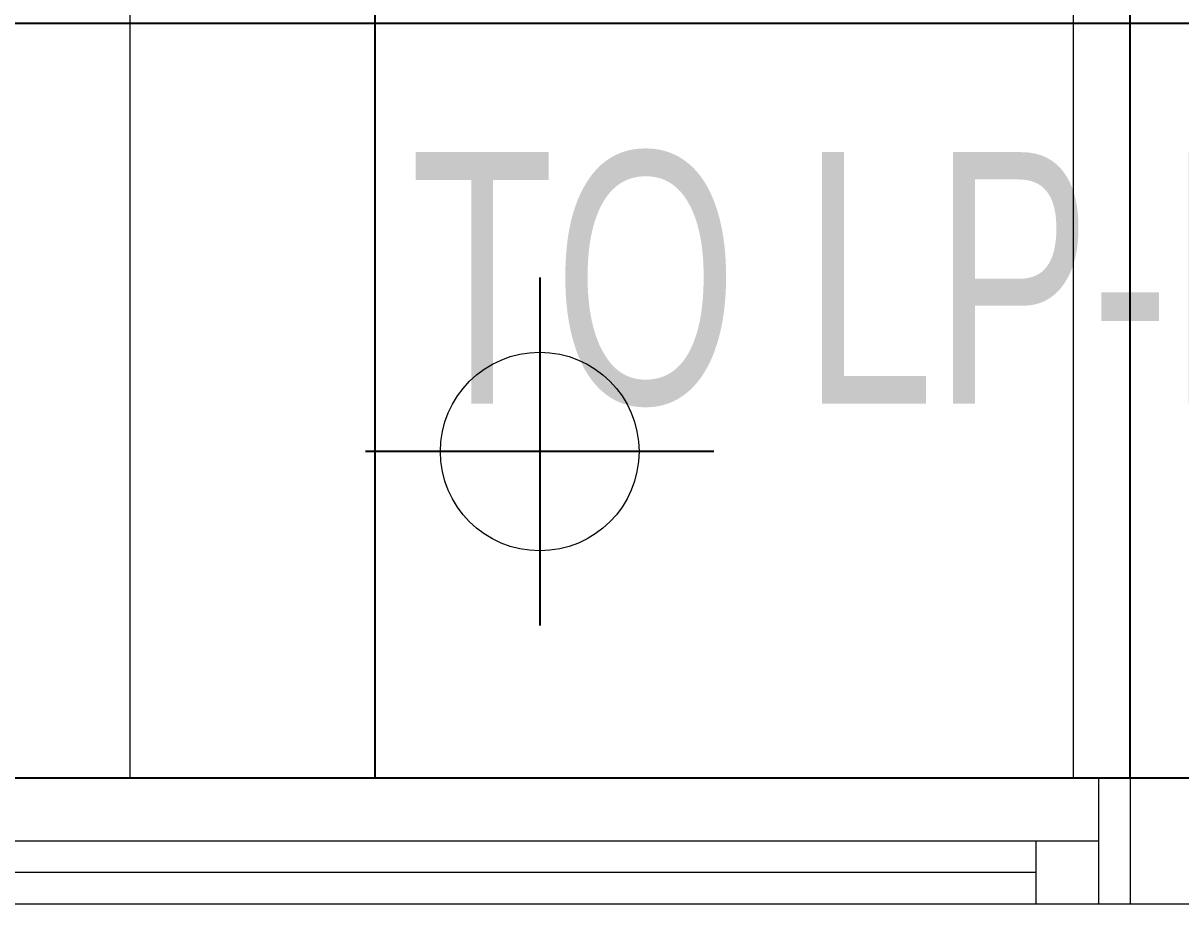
# Model space of a CAD drawing. Extents: x -12260 to 184725, y -29287 to 19916.
# Drawn here: x 40396 to 41316, y -910 to -210 of the extents above; entities that cross this region are included whole.
import ezdxf
from ezdxf import colors
from ezdxf.entities.mleader import LeaderData, LeaderLine
from ezdxf.math import Vec2, Vec3

# ---------------------------------------------------------------- set-up
doc = ezdxf.new("R2010")
doc.units = 0
doc.header["$LTSCALE"] = 0.25
doc.linetypes.add('DASHDOT', pattern=[25.4, 12.7, -6.35, 0, -6.35])
for name, color, linetype, lineweight in [('01-First Floor-FUR$0$Aluminum', 251, 'Continuous', 5), ('01-First Floor-FUR$0$LOADING', 253, 'Continuous', 5), ('01-First Floor-FUR$0$NEW Wall', 166, 'Continuous', 5), ('01-First Floor-FUR$0$Walls', 251, 'Continuous', 5), ('E-LITE-CLNG-CNDT', 6, 'DASHDOT', 35), ('E-LITE-TEXT', 6, 'Continuous', 25)]:
    doc.layers.add(name, color=color, linetype=linetype, lineweight=lineweight)
doc.layers.add('01-First Floor-FUR$0$FALSE CEILING', color=251, linetype='Continuous')
doc.styles.add('DC_Elc_Romans', font='elc_romans.shx', dxfattribs={"width": 0.7})

# ---------------------------------------------------------------- blocks, each defined once
blk = doc.blocks.new('DC_Arrow-ArrowEllipse')
at = {"color": 0}
blk.add_ellipse((0, 0), major_axis=(0.4, 0), ratio=0.4, dxfattribs=at)
at = {"color": 0, "ltscale": 0.5}
blk.add_solid([(-1.4, 0.1667), (-0.4, 0), (-1.4, -0.1667)], dxfattribs=at)
blk = doc.blocks.new('01-First Floor-FUR$0$GF21046B-P')
at = {"color": 0}
blk.add_lwpolyline([(0, 0), (1, 0), (1, 0.6), (0, 0.6)], close=True, dxfattribs=at)
blk = doc.blocks.new('*X337')
at = {"color": 0}
for p, q in [((13, 1), (13, 1)), ((13, 1), (13, 1)), ((13, 1), (13, 1)), ((13, 1), (13, 1)), ((13, 1), (13, 1)), ((13, 1), (13, 1)), ((13, 1), (13, 1)), ((13, 1), (13, 1)), ((13, 1), (13, 1)), ((13, 1), (13, 1)), ((13, 1), (13, 1)), ((13, 1), (13, 1)), ((13, 1), (13, 1)), ((13, 1), (13, 1)), ((13, 1), (13, 1)), ((13, 1), (14, 1)), ((13, 1), (14, 1)), ((13, 1), (14, 1)), ((13, 1), (13, 1)), ((13, 1), (13, 1)), ((13, 1), (13, 1)), ((13, 1), (13, 1)), ((13, 1), (13, 1)), ((13, 1), (13, 1)), ((13, 1), (13, 1)), ((13, 1), (13, 1)), ((13, 1), (13, 1)), ((13, 1), (13, 1)), ((13, 1), (13, 1)), ((13, 1), (13, 1)), ((13, 1), (13, 1)), ((13, 1), (13, 1)), ((13, 1), (13, 1)), ((13, 1), (13, 1)), ((13, 1), (13, 1)), ((13, 1), (13, 1)), ((13, 1), (13, 1)), ((13, 1), (13, 1)), ((13, 1), (13, 1)), ((13, 1), (13, 1)), ((13, 1), (13, 1)), ((13, 1), (13, 1)), ((13, 1), (13, 1)), ((13, 1), (13, 1)), ((13, 1), (13, 1)), ((13, 1), (13, 1)), ((13, 1), (13, 1)), ((13, 1), (13, 1)), ((13, 1), (13, 1)), ((13, 1), (13, 1)), ((13, 1), (13, 1)), ((13, 1), (13, 1)), ((13, 1), (13, 1)), ((13, 1), (13, 1)), ((13, 1), (13, 1)), ((13, 1), (13, 1)), ((13, 1), (13, 1)), ((13, 1), (13, 1)), ((13, 1), (13, 1)), ((13, 1), (13, 1)), ((13, 1), (13, 1)), ((13, 1), (13, 1)), ((13, 1), (13, 1)), ((13, 1), (13, 1)), ((13, 1), (13, 1)), ((13, 1), (13, 1)), ((13, 1), (13, 1)), ((13, 1), (13, 1)), ((13, 1), (13, 1)), ((13, 1), (13, 1)), ((13, 1), (13, 1)), ((13, 1), (13, 1)), ((13, 1), (13, 1)), ((13, 1), (13, 1)), ((13, 1), (13, 1)), ((13, 1), (13, 1)), ((13, 1), (13, 1)), ((13, 1), (13, 1)), ((13, 1), (13, 1)), ((13, 1), (13, 1)), ((13, 1), (13, 1)), ((13, 1), (13, 1)), ((13, 1), (13, 1)), ((13, 1), (13, 1)), ((13, 1), (13, 1)), ((13, 1), (13, 1)), ((13, 1), (13, 1)), ((13, 1), (13, 1)), ((13, 1), (13, 1)), ((13, 1), (13, 1)), ((13, 1), (13, 1)), ((13, 1), (13, 1)), ((13, 1), (13, 1)), ((13, 1), (13, 1)), ((13, 1), (13, 1)), ((13, 1), (13, 1)), ((13, 1), (13, 1)), ((13, 1), (13, 1)), ((13, 1), (13, 1)), ((13, 1), (13, 1)), ((13, 1), (13, 1)), ((13, 1), (13, 1)), ((13, 1), (13, 1)), ((13, 1), (13, 1)), ((13, 1), (13, 1)), ((13, 1), (13, 1)), ((13, 1), (13, 1)), ((13, 1), (13, 1)), ((13, 1), (13, 1)), ((13, 1), (13, 1)), ((13, 1), (13, 1)), ((13, 1), (13, 1)), ((13, 1), (13, 1)), ((13, 1), (13, 1)), ((13, 1), (13, 1)), ((13, 1), (13, 1)), ((13, 1), (13, 1)), ((13, 1), (13, 1)), ((13, 1), (13, 1)), ((13, 1), (13, 1)), ((13, 1), (13, 1)), ((13, 1), (13, 1)), ((13, 1), (13, 1)), ((13, 1), (14, 1)), ((13, 0), (13, 0)), ((13, 0), (13, 0)), ((13, 0), (13, 0)), ((13, 0), (13, 0)), ((13, 0), (13, 0)), ((13, 0), (13, 0)), ((13, 0), (13, 0)), ((13, 0), (13, 0)), ((13, 0), (13, 0)), ((13, 0), (13, 0)), ((13, 0), (13, 0)), ((13, 0), (13, 0)), ((13, 0), (13, 0)), ((13, 0), (13, 0)), ((13, 0), (13, 0)), ((13, 0), (13, 0)), ((13, 0), (13, 0)), ((13, 0), (13, 0)), ((13, 0), (13, 0)), ((13, 0), (13, 0)), ((13, 0), (13, 0)), ((13, 0), (13, 0)), ((13, 0), (13, 0)), ((13, 0), (13, 0)), ((13, 0), (13, 0)), ((13, 0), (13, 0)), ((13, 0), (13, 0)), ((13, 0), (13, 0)), ((13, 0), (13, 0)), ((13, 0), (13, 0)), ((13, 0), (13, 0)), ((13, 0), (13, 0)), ((13, 0), (13, 0)), ((13, 0), (13, 0)), ((13, 0), (13, 0)), ((13, 0), (13, 0)), ((13, 0), (13, 0)), ((13, 0), (13, 0)), ((13, 0), (13, 0)), ((13, 0), (13, 0)), ((13, 0), (13, 0)), ((13, 0), (13, 0)), ((13, 0), (13, 0)), ((13, 0), (13, 0)), ((13, 0), (13, 0)), ((13, 0), (13, 0)), ((13, 0), (13, 0)), ((13, 0), (13, 0)), ((13, 0), (14, 0)), ((13, 0), (14, 0)), ((13, 0), (13, 0)), ((13, 0), (14, 0)), ((14, 1), (14, 1)), ((14, 1), (14, 1)), ((14, 1), (14, 1)), ((14, 1), (14, 1)), ((14, 1), (14, 1)), ((14, 1), (14, 1)), ((14, 1), (14, 1)), ((14, 1), (14, 1)), ((14, 1), (14, 1)), ((14, 1), (14, 1)), ((14, 1), (14, 1)), ((14, 1), (14, 1)), ((14, 1), (14, 1)), ((14, 1), (14, 1)), ((14, 1), (14, 1)), ((14, 1), (14, 1)), ((14, 1), (14, 1)), ((14, 1), (14, 1)), ((14, 1), (14, 1)), ((14, 1), (14, 1)), ((14, 1), (14, 1)), ((14, 1), (14, 1)), ((14, 1), (14, 1)), ((14, 1), (14, 1)), ((14, 1), (14, 1)), ((14, 1), (14, 1)), ((14, 1), (14, 1)), ((14, 1), (14, 1)), ((14, 1), (14, 1)), ((14, 1), (14, 1)), ((14, 1), (14, 1)), ((14, 1), (14, 1)), ((14, 1), (14, 1)), ((14, 1), (14, 1)), ((14, 1), (14, 1)), ((14, 1), (14, 1)), ((14, 1), (14, 1)), ((14, 1), (14, 1)), ((14, 1), (14, 1)), ((14, 1), (14, 1)), ((14, 1), (14, 1)), ((14, 1), (14, 1)), ((14, 1), (14, 1)), ((14, 1), (14, 1)), ((14, 1), (14, 1)), ((14, 1), (14, 1)), ((14, 1), (14, 1)), ((14, 1), (14, 1)), ((14, 1), (14, 1)), ((14, 1), (14, 1)), ((14, 1), (14, 1)), ((14, 1), (14, 1)), ((14, 1), (14, 1)), ((14, 1), (14, 1)), ((14, 1), (14, 1)), ((14, 1), (14, 1)), ((14, 1), (14, 1)), ((14, 1), (14, 1)), ((14, 1), (14, 1)), ((14, 1), (14, 1)), ((14, 1), (14, 1)), ((14, 1), (14, 1)), ((14, 1), (14, 1)), ((14, 1), (14, 1)), ((14, 1), (14, 1)), ((14, 1), (14, 1)), ((14, 1), (14, 1)), ((14, 1), (14, 1)), ((14, 1), (14, 1)), ((14, 1), (14, 1)), ((14, 1), (14, 1)), ((14, 1), (14, 1)), ((14, 1), (14, 1)), ((14, 1), (14, 1)), ((14, 1), (14, 1)), ((14, 1), (14, 1)), ((14, 1), (14, 1)), ((14, 1), (14, 1)), ((14, 1), (14, 1)), ((14, 1), (14, 1)), ((14, 1), (14, 1)), ((14, 1), (14, 1)), ((14, 1), (14, 1)), ((14, 1), (14, 1)), ((14, 1), (14, 1)), ((14, 1), (14, 1)), ((14, 1), (14, 1)), ((14, 1), (14, 1)), ((14, 1), (14, 1)), ((14, 1), (14, 1)), ((14, 1), (14, 1)), ((14, 1), (14, 1)), ((14, 1), (14, 1)), ((14, 1), (14, 1)), ((14, 0), (14, 0)), ((14, 0), (14, 0)), ((14, 0), (14, 0)), ((14, 0), (14, 0)), ((14, 0), (14, 0)), ((14, 0), (14, 0)), ((14, 0), (14, 0)), ((14, 0), (14, 0)), ((14, 0), (14, 0)), ((14, 0), (14, 0)), ((14, 0), (14, 0)), ((14, 0), (14, 0)), ((14, 0), (14, 0)), ((14, 0), (14, 0)), ((14, 0), (14, 0)), ((14, 0), (14, 0)), ((14, 0), (14, 0)), ((14, 0), (14, 0)), ((14, 0), (14, 0)), ((14, 0), (14, 0)), ((14, 0), (14, 0)), ((14, 0), (14, 0)), ((14, 0), (14, 0)), ((14, 0), (14, 0)), ((14, 0), (14, 0)), ((14, 0), (14, 0)), ((14, 0), (14, 0)), ((14, 0), (14, 0)), ((14, 0), (14, 0)), ((14, 0), (14, 0)), ((14, 0), (14, 0)), ((14, 0), (14, 0)), ((14, 0), (14, 0)), ((14, 0), (14, 0)), ((14, 0), (14, 0)), ((14, 0), (14, 0)), ((14, 0), (14, 0)), ((14, 0), (14, 0)), ((14, 0), (14, 0)), ((14, 0), (14, 0)), ((14, 0), (14, 0)), ((14, 0), (14, 0)), ((14, 0), (14, 0)), ((14, 0), (14, 0)), ((14, 0), (14, 0)), ((14, 0), (14, 0)), ((14, 0), (14, 0)), ((14, 0), (14, 0)), ((13, 0), (13, 0)), ((13, 0), (14, 0)), ((13, 0), (13, 0)), ((13, 0), (14, 0)), ((13, 0), (13, 0)), ((13, 0), (14, 0)), ((13, 0), (13, 0)), ((13, 0), (13, 0)), ((13, 0), (13, 0)), ((13, 0), (13, 0)), ((13, 0), (14, 0)), ((13, 0), (13, 0)), ((13, 0), (14, 0)), ((13, 0), (13, 0)), ((13, 0), (14, 0)), ((13, 0), (13, 0)), ((13, 0), (14, 0)), ((13, 0), (13, 0)), ((13, 0), (14, 0)), ((13, 0), (13, 0)), ((13, 0), (14, 0)), ((13, 0), (13, 0)), ((13, 0), (14, 0)), ((13, 0), (13, 0)), ((13, 0), (13, 0)), ((13, 0), (13, 0)), ((13, 0), (14, 0)), ((13, 0), (13, 0)), ((13, 0), (14, 0)), ((13, 0), (13, 0)), ((13, 0), (14, 0)), ((13, 0), (13, 0)), ((13, 0), (14, 0)), ((13, 0), (13, 0)), ((13, 0), (13, 0)), ((13, 0), (13, 0)), ((13, 0), (13, 0)), ((13, 0), (13, 0)), ((13, 0), (13, 0)), ((13, 0), (13, 0)), ((13, 0), (13, 0)), ((13, 0), (13, 0)), ((13, 0), (13, 0)), ((13, 0), (13, 0)), ((13, 0), (13, 0)), ((13, 0), (13, 0)), ((13, 0), (13, 0)), ((13, 0), (13, 0)), ((13, 0), (13, 0)), ((13, 0), (13, 0)), ((13, 0), (13, 0)), ((13, 0), (13, 0)), ((13, 0), (13, 0)), ((13, 0), (13, 0)), ((13, 0), (13, 0)), ((13, 0), (13, 0)), ((13, 0), (13, 0)), ((13, 0), (13, 0)), ((13, 0), (13, 0)), ((13, 0), (13, 0)), ((13, 0), (13, 0)), ((13, 0), (13, 0)), ((13, 0), (13, 0)), ((13, 0), (13, 0)), ((13, -1), (13, -1)), ((13, -1), (13, -1)), ((13, -1), (13, -1)), ((13, -1), (13, -1)), ((13, -1), (13, -1)), ((13, -1), (14, -1)), ((13, -1), (13, -1)), ((14, 0), (14, 0)), ((14, 0), (14, 0)), ((14, 0), (14, 0)), ((14, 0), (14, 0)), ((14, 0), (14, 0)), ((14, 0), (14, 0)), ((14, 0), (14, 0)), ((14, 0), (14, 0)), ((14, 0), (14, 0)), ((14, 0), (14, 0)), ((14, 0), (14, 0)), ((14, 0), (14, 0)), ((14, 0), (14, 0)), ((14, 0), (14, 0)), ((14, 0), (14, 0)), ((13, 0), (14, 0)), ((14, 0), (14, 0)), ((14, 0), (14, 0)), ((14, 0), (14, 0)), ((14, 0), (14, 0)), ((14, 0), (14, 0)), ((14, 0), (14, 0)), ((14, 0), (14, 0)), ((14, 0), (14, 0)), ((14, 0), (14, 0)), ((14, 0), (14, 0)), ((14, 0), (14, 0)), ((14, 0), (14, 0)), ((14, 0), (14, 0)), ((14, 0), (14, 0)), ((14, 0), (14, 0)), ((14, 0), (14, 0)), ((14, 0), (14, 0)), ((14, 0), (14, 0)), ((14, 0), (14, 0)), ((14, 0), (14, 0)), ((14, 0), (14, 0)), ((14, 0), (14, 0)), ((14, 0), (14, 0)), ((14, 0), (14, 0)), ((14, 0), (14, 0)), ((14, 0), (14, 0)), ((14, 0), (14, 0)), ((14, 0), (14, 0)), ((14, 0), (14, 0)), ((14, 0), (14, 0)), ((14, 0), (14, 0)), ((14, 0), (14, 0)), ((14, 0), (14, 0)), ((14, 0), (14, 0)), ((14, -1), (14, -1)), ((14, -1), (14, -1)), ((14, -1), (14, -1)), ((14, -1), (14, -1)), ((14, -1), (14, -1))]:
    blk.add_line(p, q, dxfattribs=at)
blk = doc.blocks.new('*X336')
at = {"color": 0}
for p, q in [((5, 3), (5, 3)), ((5, 3), (5, 3)), ((5, 3), (5, 3)), ((5, 3), (5, 3)), ((5, 3), (5, 3)), ((5, 3), (5, 3)), ((5, 3), (5, 3)), ((5, 3), (5, 3)), ((5, 3), (5, 3)), ((5, 3), (5, 3)), ((5, 3), (5, 3)), ((5, 3), (5, 3)), ((5, 3), (5, 3)), ((5, 3), (5, 3)), ((5, 3), (5, 3)), ((5, 3), (5, 3)), ((5, 3), (5, 3)), ((5, 3), (5, 3)), ((5, 3), (5, 3)), ((5, 3), (5, 3)), ((5, 3), (5, 3)), ((5, 3), (5, 3)), ((5, 3), (5, 3)), ((5, 3), (5, 3)), ((5, 3), (5, 3)), ((5, 3), (5, 3)), ((5, 3), (5, 3)), ((5, 3), (5, 3)), ((5, 3), (5, 3)), ((5, 3), (5, 3)), ((5, 3), (5, 3)), ((5, 3), (5, 3)), ((5, 3), (5, 3)), ((5, 3), (5, 3)), ((5, 3), (5, 3)), ((5, 3), (5, 3)), ((5, 3), (5, 3)), ((5, 3), (5, 3)), ((5, 3), (5, 3)), ((5, 3), (5, 3)), ((5, 3), (5, 3)), ((5, 3), (5, 3)), ((5, 3), (5, 3)), ((5, 3), (5, 3)), ((5, 3), (5, 3)), ((5, 3), (5, 3)), ((5, 3), (5, 3)), ((5, 3), (5, 3)), ((5, 3), (5, 3)), ((5, 3), (5, 3)), ((5, 3), (5, 3)), ((5, 3), (5, 3)), ((5, 3), (5, 3)), ((5, 3), (5, 3)), ((5, 3), (5, 3)), ((5, 3), (5, 3)), ((5, 3), (5, 3)), ((5, 3), (5, 3)), ((5, 3), (5, 3)), ((5, 3), (5, 3)), ((5, 3), (5, 3)), ((5, 3), (5, 3)), ((5, 3), (5, 3)), ((5, 3), (5, 3)), ((5, 3), (5, 3)), ((5, 3), (5, 3)), ((6, 3), (5, 3)), ((5, 3), (5, 3)), ((6, 3), (5, 3)), ((5, 3), (5, 3)), ((6, 3), (5, 3)), ((5, 3), (5, 3)), ((6, 3), (5, 3)), ((5, 3), (5, 3)), ((5, 3), (5, 3)), ((5, 3), (5, 3)), ((5, 3), (5, 3)), ((5, 3), (5, 3)), ((5, 3), (5, 3)), ((5, 3), (5, 3)), ((5, 3), (5, 3)), ((5, 3), (5, 3)), ((5, 3), (5, 3)), ((5, 3), (5, 3)), ((5, 3), (5, 3)), ((5, 3), (5, 3)), ((5, 3), (5, 3)), ((5, 3), (5, 3)), ((5, 3), (5, 3)), ((5, 3), (5, 3)), ((5, 3), (5, 3)), ((5, 3), (5, 3)), ((5, 3), (5, 3)), ((5, 3), (5, 3)), ((5, 3), (5, 3)), ((5, 3), (5, 3)), ((6, 3), (6, 3)), ((6, 3), (6, 3)), ((6, 3), (6, 3)), ((6, 3), (6, 3)), ((6, 3), (6, 3)), ((6, 3), (6, 3)), ((6, 3), (6, 3)), ((6, 3), (6, 3)), ((6, 3), (6, 3)), ((6, 3), (6, 3)), ((6, 3), (6, 3)), ((6, 3), (6, 3)), ((6, 3), (6, 3)), ((6, 3), (6, 3)), ((6, 3), (6, 3)), ((6, 3), (6, 3)), ((6, 3), (6, 3)), ((6, 3), (6, 3)), ((6, 3), (6, 3)), ((6, 3), (6, 3)), ((6, 3), (6, 3)), ((6, 3), (6, 3)), ((6, 3), (6, 3)), ((6, 3), (6, 3)), ((6, 3), (6, 3)), ((6, 3), (6, 3)), ((6, 3), (6, 3)), ((6, 3), (6, 3)), ((6, 3), (6, 3)), ((6, 3), (6, 3)), ((6, 3), (6, 3)), ((6, 3), (6, 3)), ((6, 3), (6, 3)), ((6, 3), (6, 3)), ((6, 3), (6, 3)), ((6, 3), (6, 3)), ((6, 3), (6, 3)), ((6, 3), (6, 3)), ((6, 3), (6, 3)), ((6, 3), (6, 3)), ((6, 3), (6, 3)), ((6, 3), (6, 3)), ((6, 3), (6, 3)), ((6, 3), (6, 3)), ((6, 3), (6, 3)), ((6, 3), (6, 3)), ((6, 3), (6, 3)), ((6, 3), (6, 3)), ((6, 3), (6, 3)), ((6, 3), (6, 3)), ((6, 3), (6, 3)), ((6, 3), (6, 3)), ((6, 3), (6, 3)), ((6, 3), (6, 3)), ((6, 3), (6, 3)), ((6, 3), (6, 3)), ((6, 3), (6, 3)), ((6, 3), (6, 3)), ((6, 3), (6, 3)), ((6, 3), (6, 3)), ((6, 3), (6, 3)), ((6, 3), (6, 3)), ((6, 3), (6, 3)), ((6, 3), (6, 3)), ((6, 3), (6, 3)), ((6, 3), (6, 3)), ((6, 3), (6, 3)), ((6, 3), (6, 3)), ((6, 3), (6, 3)), ((6, 3), (6, 3)), ((6, 3), (6, 3)), ((6, 3), (6, 3)), ((6, 3), (6, 3)), ((6, 3), (6, 3)), ((6, 3), (6, 3)), ((6, 3), (6, 3)), ((6, 3), (6, 3)), ((6, 3), (6, 3)), ((6, 3), (6, 3)), ((6, 3), (6, 3)), ((6, 3), (6, 3)), ((6, 3), (6, 3)), ((6, 3), (6, 3)), ((6, 3), (6, 3)), ((6, 3), (6, 3)), ((6, 3), (6, 3)), ((6, 3), (6, 3)), ((6, 3), (6, 3)), ((6, 3), (6, 3)), ((6, 3), (6, 3)), ((6, 3), (6, 3)), ((6, 3), (6, 3)), ((6, 3), (6, 3)), ((6, 3), (6, 3)), ((6, 3), (6, 3)), ((6, 3), (6, 3)), ((6, 3), (6, 3)), ((6, 3), (6, 3)), ((6, 3), (6, 3)), ((6, 3), (6, 3)), ((6, 3), (6, 3)), ((6, 3), (6, 3)), ((6, 3), (6, 3)), ((6, 3), (6, 3)), ((6, 3), (6, 3)), ((6, 3), (6, 3)), ((6, 3), (6, 3)), ((6, 3), (6, 3)), ((6, 3), (6, 3)), ((6, 3), (6, 3)), ((6, 3), (6, 3)), ((6, 3), (6, 3)), ((6, 3), (6, 3)), ((6, 3), (6, 3)), ((6, 3), (6, 3)), ((6, 3), (6, 3)), ((6, 3), (6, 3)), ((6, 3), (6, 3)), ((6, 3), (6, 3)), ((6, 3), (6, 3)), ((6, 3), (6, 3)), ((6, 3), (6, 3)), ((6, 3), (6, 3)), ((6, 3), (6, 3)), ((6, 3), (6, 3)), ((6, 3), (6, 3)), ((6, 3), (6, 3)), ((6, 3), (6, 3)), ((6, 3), (6, 3)), ((6, 3), (6, 3)), ((6, 3), (6, 3)), ((6, 3), (6, 3)), ((6, 3), (6, 3)), ((6, 3), (6, 3)), ((6, 3), (6, 3)), ((6, 3), (6, 3)), ((6, 3), (6, 3)), ((6, 3), (6, 3)), ((6, 3), (6, 3)), ((6, 3), (6, 3)), ((6, 3), (6, 3)), ((6, 3), (6, 3)), ((6, 3), (6, 3)), ((6, 3), (6, 3)), ((6, 3), (6, 3)), ((6, 3), (6, 3)), ((6, 3), (6, 3)), ((6, 3), (6, 3)), ((6, 3), (6, 3)), ((6, 3), (6, 3)), ((6, 3), (6, 3)), ((6, 3), (6, 3)), ((6, 3), (6, 3)), ((6, 3), (6, 3)), ((6, 3), (6, 3)), ((6, 3), (6, 3)), ((6, 3), (6, 3)), ((6, 3), (6, 3)), ((6, 3), (6, 3)), ((6, 3), (6, 3)), ((6, 3), (6, 3)), ((6, 3), (6, 3)), ((6, 3), (6, 3)), ((6, 3), (6, 3)), ((6, 3), (6, 3)), ((6, 3), (6, 3)), ((6, 3), (6, 3)), ((6, 3), (6, 3)), ((6, 3), (6, 3)), ((6, 3), (6, 3)), ((6, 3), (6, 3)), ((6, 3), (6, 3)), ((6, 3), (6, 3)), ((6, 3), (6, 3)), ((6, 3), (6, 3)), ((6, 3), (6, 3)), ((6, 3), (6, 3)), ((6, 3), (6, 3)), ((6, 3), (6, 3)), ((6, 3), (6, 3)), ((6, 3), (6, 3)), ((6, 3), (6, 3)), ((6, 3), (6, 3)), ((6, 3), (6, 3)), ((6, 3), (6, 3)), ((6, 3), (6, 3)), ((6, 3), (6, 3)), ((6, 3), (6, 3)), ((6, 3), (6, 3)), ((6, 3), (6, 3)), ((6, 3), (6, 3)), ((6, 3), (6, 3)), ((6, 3), (6, 3)), ((6, 3), (6, 3)), ((6, 3), (6, 3)), ((6, 3), (6, 3)), ((6, 3), (6, 3)), ((6, 3), (6, 3)), ((6, 3), (6, 3)), ((6, 3), (6, 3)), ((6, 3), (6, 3)), ((6, 3), (6, 3)), ((6, 3), (6, 3)), ((6, 3), (6, 3)), ((6, 3), (5, 3)), ((6, 3), (5, 3)), ((6, 3), (5, 3)), ((6, 3), (5, 3)), ((6, 3), (5, 3)), ((6, 3), (6, 3)), ((6, 3), (6, 3)), ((6, 3), (6, 3)), ((6, 3), (6, 3)), ((6, 3), (6, 3)), ((6, 3), (6, 3)), ((6, 3), (6, 3)), ((6, 3), (6, 3)), ((6, 3), (6, 3)), ((6, 3), (6, 3)), ((6, 3), (6, 3)), ((6, 3), (6, 3)), ((6, 3), (6, 3)), ((6, 3), (6, 3)), ((6, 3), (6, 3)), ((6, 3), (6, 3)), ((6, 3), (6, 3)), ((6, 3), (6, 3)), ((6, 3), (6, 3)), ((6, 3), (6, 3)), ((6, 3), (6, 3)), ((6, 3), (6, 3)), ((6, 3), (6, 3)), ((6, 3), (6, 3)), ((6, 3), (6, 3)), ((6, 3), (6, 3)), ((6, 3), (6, 3)), ((6, 3), (6, 3)), ((6, 3), (6, 3)), ((6, 3), (6, 3)), ((6, 3), (6, 3)), ((6, 3), (6, 3)), ((6, 3), (6, 3)), ((6, 3), (6, 3)), ((6, 3), (6, 3)), ((6, 3), (6, 3)), ((6, 3), (6, 3)), ((6, 3), (6, 3)), ((6, 3), (6, 3)), ((6, 3), (6, 3)), ((6, 3), (6, 3)), ((6, 3), (6, 3)), ((6, 3), (6, 3)), ((6, 3), (6, 3)), ((6, 3), (6, 3)), ((6, 3), (6, 3)), ((6, 3), (6, 3)), ((6, 3), (6, 3)), ((6, 3), (6, 3)), ((6, 3), (6, 3)), ((6, 3), (6, 3)), ((6, 3), (6, 3)), ((6, 3), (6, 3)), ((6, 3), (6, 3)), ((6, 3), (6, 3)), ((6, 3), (6, 3)), ((6, 3), (6, 3)), ((6, 3), (6, 3)), ((6, 3), (6, 3)), ((6, 3), (6, 3)), ((6, 3), (6, 3)), ((6, 3), (6, 3)), ((6, 3), (6, 3)), ((6, 3), (6, 3)), ((6, 3), (6, 3)), ((6, 3), (6, 3)), ((6, 3), (6, 3)), ((6, 3), (6, 3)), ((6, 3), (6, 3)), ((6, 3), (6, 3)), ((6, 3), (6, 3)), ((6, 3), (6, 3)), ((6, 3), (6, 3)), ((6, 3), (6, 3)), ((6, 3), (6, 3)), ((6, 3), (6, 3)), ((6, 3), (6, 3)), ((6, 3), (6, 3)), ((6, 3), (6, 3)), ((6, 3), (6, 3)), ((6, 3), (6, 3)), ((6, 3), (6, 3)), ((6, 3), (6, 3)), ((6, 3), (6, 3)), ((6, 3), (6, 3)), ((6, 3), (6, 3)), ((6, 3), (6, 3)), ((6, 3), (6, 3)), ((6, 3), (6, 3)), ((6, 3), (6, 3)), ((6, 3), (6, 3)), ((6, 3), (6, 3)), ((6, 3), (6, 3)), ((6, 3), (6, 3)), ((6, 3), (6, 3)), ((6, 3), (6, 3)), ((6, 3), (6, 3)), ((6, 3), (6, 3)), ((6, 3), (6, 3)), ((6, 3), (6, 3)), ((6, 3), (6, 3)), ((6, 3), (6, 3)), ((6, 3), (6, 3)), ((6, 3), (6, 3)), ((6, 3), (6, 3)), ((6, 3), (6, 3)), ((6, 3), (6, 3)), ((6, 3), (6, 3)), ((6, 3), (6, 3)), ((6, 3), (6, 3)), ((6, 3), (6, 3)), ((6, 3), (6, 3)), ((6, 3), (6, 3)), ((6, 3), (6, 3)), ((6, 3), (6, 3)), ((6, 3), (6, 3)), ((6, 3), (6, 3)), ((6, 3), (6, 3)), ((6, 3), (6, 3)), ((6, 3), (6, 3)), ((6, 3), (6, 3)), ((6, 3), (6, 3)), ((6, 3), (6, 3)), ((6, 3), (6, 3)), ((6, 3), (6, 3)), ((6, 3), (6, 3)), ((6, 3), (6, 3)), ((6, 3), (6, 3)), ((6, 3), (6, 3)), ((6, 3), (6, 3)), ((6, 3), (6, 3)), ((6, 3), (6, 3)), ((6, 3), (6, 3)), ((6, 3), (6, 3)), ((6, 3), (6, 3)), ((6, 3), (6, 3)), ((6, 3), (6, 3)), ((6, 3), (6, 3)), ((6, 3), (6, 3)), ((6, 3), (6, 3)), ((6, 3), (6, 3)), ((6, 3), (6, 3)), ((6, 3), (6, 3)), ((6, 3), (6, 3)), ((6, 3), (6, 3)), ((6, 3), (6, 3)), ((6, 3), (6, 3)), ((6, 3), (6, 3)), ((6, 3), (6, 3)), ((6, 3), (6, 3)), ((6, 3), (6, 3)), ((6, 3), (6, 3)), ((6, 3), (6, 3)), ((6, 3), (6, 3)), ((6, 3), (6, 3)), ((6, 3), (6, 3)), ((6, 3), (6, 3)), ((6, 3), (6, 3)), ((6, 3), (6, 3)), ((6, 3), (6, 3)), ((6, 3), (6, 3)), ((6, 3), (6, 3)), ((6, 3), (6, 3)), ((6, 3), (6, 3)), ((6, 3), (6, 3)), ((6, 3), (6, 3)), ((6, 3), (6, 3)), ((6, 3), (6, 3)), ((6, 3), (6, 3)), ((6, 3), (6, 3)), ((6, 3), (6, 3)), ((6, 3), (6, 3)), ((6, 3), (6, 3)), ((6, 3), (6, 3)), ((6, 3), (6, 3)), ((6, 3), (6, 3)), ((6, 3), (6, 3)), ((6, 3), (6, 3)), ((6, 3), (6, 3)), ((6, 3), (6, 3)), ((6, 3), (6, 3)), ((6, 3), (6, 3)), ((6, 3), (6, 3)), ((6, 3), (6, 3)), ((6, 3), (6, 3)), ((6, 3), (6, 3)), ((6, 3), (6, 3)), ((6, 3), (6, 3)), ((6, 3), (6, 3)), ((6, 3), (6, 3)), ((6, 3), (6, 3)), ((6, 3), (6, 3)), ((6, 3), (6, 3)), ((6, 3), (6, 3)), ((6, 3), (6, 3)), ((6, 3), (6, 3)), ((6, 3), (6, 3)), ((6, 3), (6, 3)), ((6, 3), (6, 3)), ((6, 3), (6, 3)), ((6, 3), (6, 3)), ((6, 3), (6, 3)), ((6, 3), (6, 3)), ((6, 3), (6, 3)), ((6, 3), (6, 3)), ((6, 3), (6, 3)), ((6, 3), (6, 3)), ((6, 3), (6, 3)), ((6, 3), (6, 3)), ((6, 3), (6, 3)), ((6, 3), (6, 3)), ((6, 3), (6, 3)), ((6, 3), (6, 3)), ((6, 3), (6, 3)), ((6, 3), (6, 3)), ((6, 3), (6, 3)), ((6, 3), (6, 3)), ((6, 3), (6, 3)), ((6, 3), (6, 3)), ((6, 3), (6, 3)), ((6, 3), (6, 3)), ((6, 3), (6, 3)), ((6, 3), (6, 3)), ((6, 3), (6, 3)), ((6, 3), (6, 3)), ((6, 3), (6, 3)), ((6, 3), (6, 3)), ((6, 3), (6, 3)), ((6, 3), (6, 3)), ((6, 3), (6, 3)), ((6, 3), (6, 3)), ((6, 3), (6, 3)), ((6, 3), (6, 3)), ((6, 3), (6, 3)), ((6, 3), (6, 3)), ((6, 3), (6, 3)), ((6, 3), (6, 3)), ((6, 3), (6, 3)), ((6, 3), (6, 3)), ((6, 3), (6, 3)), ((6, 3), (6, 3)), ((6, 3), (6, 3)), ((6, 3), (6, 3)), ((6, 3), (6, 3)), ((6, 3), (6, 3)), ((6, 3), (6, 3)), ((6, 3), (6, 3)), ((6, 3), (6, 3)), ((6, 3), (6, 3)), ((6, 3), (6, 3)), ((6, 3), (6, 3)), ((6, 3), (6, 3)), ((6, 3), (6, 3)), ((6, 3), (6, 3)), ((6, 3), (6, 3)), ((6, 3), (6, 3)), ((6, 3), (6, 3)), ((6, 3), (6, 3)), ((6, 3), (6, 3)), ((6, 3), (6, 3)), ((6, 3), (6, 3)), ((6, 3), (6, 3)), ((6, 3), (6, 3)), ((6, 3), (6, 3)), ((6, 3), (6, 3)), ((6, 3), (6, 3)), ((6, 3), (6, 3)), ((6, 3), (6, 3)), ((6, 3), (6, 3)), ((6, 3), (6, 3)), ((6, 3), (6, 3)), ((6, 3), (6, 3)), ((6, 3), (6, 3)), ((6, 3), (6, 3)), ((6, 3), (6, 3)), ((6, 3), (6, 3)), ((6, 3), (6, 3)), ((6, 3), (6, 3)), ((6, 3), (6, 3)), ((6, 3), (6, 3)), ((6, 3), (6, 3)), ((6, 3), (6, 3)), ((6, 3), (6, 3)), ((6, 3), (6, 3)), ((6, 3), (6, 3)), ((6, 3), (6, 3)), ((6, 3), (6, 3)), ((6, 3), (6, 3)), ((6, 3), (6, 3)), ((6, 3), (6, 3)), ((6, 3), (6, 3)), ((6, 3), (6, 3)), ((6, 3), (6, 3)), ((6, 3), (6, 3)), ((6, 3), (6, 3)), ((6, 3), (6, 3)), ((6, 3), (6, 3)), ((6, 3), (6, 3)), ((6, 3), (6, 3)), ((6, 3), (6, 3)), ((6, 3), (6, 3)), ((6, 3), (6, 3)), ((6, 3), (6, 3)), ((6, 3), (6, 3)), ((6, 3), (6, 3)), ((6, 3), (6, 3)), ((6, 3), (6, 3)), ((6, 3), (6, 3)), ((6, 3), (6, 3)), ((6, 3), (6, 3)), ((6, 3), (6, 3)), ((6, 3), (6, 3)), ((6, 3), (6, 3)), ((6, 3), (6, 3)), ((6, 3), (6, 3)), ((6, 3), (6, 3)), ((6, 3), (6, 3))]:
    blk.add_line(p, q, dxfattribs=at)
blk = doc.blocks.new('01-First Floor-FUR$0$GF21043-P')
at = {"color": 0}
for p, q in [((0.8, 0.75), (-0.8, 0.75)), ((0.8, 0), (0.8, 0.75)), ((-0.8, 0), (0.8, 0))]:
    blk.add_line(p, q, dxfattribs=at)
for points in [[(0.8, 0.75), (0.8, 0.75), (0.8, 0.75), (0.8, 0.75), (0.8, 0.75), (0.8, 0.75), (0.8, 0.75), (0.8, 0.75), (0.8, 0.75), (0.8, 0.75), (0.8, 0.75), (0.8, 0.75), (0.8, 0.75), (0.8, 0.75), (0.8, 0.75), (0.8, 0.75), (0.8, 0.75), (0.8, 0.75), (0.8, 0.75), (0.8, 0.75), (0.8, 0.75), (0.8, 0.75), (0.8, 0.75), (0.8, 0.75), (0.8, 0.75), (0.8, 0.75), (0.8, 0.75), (0.8, 0.75), (0.8, 0.75), (0.8, 0.75), (0.8, 0.75), (0.8, 0.75), (0.8, 0.75), (0.8, 0.75), (0.8, 0.75), (0.8, 0.75), (0.8, 0.75), (0.8, 0.75), (0.8, 0.75), (0.8, 0.75), (0.8, 0.75), (0.8, 0.75), (0.8, 0.75), (0.8, 0.75), (0.8, 0.75), (0.8, 0.75), (0.8, 0.75), (0.8, 0.75), (0.8, 0.75), (0.8, 0.75), (0.8, 0.75), (0.8, 0.75), (0.8, 0.75), (0.8, 0.75), (0.8, 0.75), (0.8, 0.75), (0.8, 0.75), (0.8, 0.75), (0.8, 0.75), (0.8, 0.75), (0.8, 0.75), (0.8, 0.75), (0.8, 0.75), (0.8, 0.75), (0.8, 0.75), (0.8, 0.75), (0.8, 0.75), (0.8, 0.75), (0.8, 0.75), (0.8, 0.75), (0.8, 0.75), (0.8, 0.75), (0.8, 0.75), (0.8, 0.75), (0.8, 0.75), (0.8, 0.75), (0.8, 0.75), (0.8, 0.75), (0.8, 0.75), (0.8, 0.75), (0.8, 0.75), (0.8, 0.75), (0.8, 0.75), (0.8, 0.75), (0.8, 0.75), (0.8, 0.75), (0.8, 0.75), (0.8, 0.75), (0.8, 0.75), (0.8, 0.75), (0.8, 0.75), (0.8, 0.75), (0.8, 0.75), (0.8, 0.75), (0.8, 0.75), (0.8, 0.75), (0.8, 0.75), (0.8, 0.75), (0.8, 0.75), (0.8, 0.75), (0.8, 0.75), (0.8, 0.75), (0.8, 0.75), (0.8, 0.75), (0.8, 0.75), (0.8, 0.75), (0.8, 0.75), (0.8, 0.75), (0.8, 0.75), (0.8, 0.75), (0.8, 0.75), (0.8, 0.75), (0.8, 0.75), (0.8, 0.75), (0.8, 0.75), (0.8, 0.75), (0.8, 0.75), (0.8, 0.75), (0.8, 0.75), (0.8, 0.75), (0.8, 0.75), (0.8, 0.75), (0.8, 0.75), (0.8, 0.75), (0.8, 0.75), (0.8, 0.75), (0.8, 0.75), (0.8, 0.75), (0.8, 0.75), (0.8, 0.75), (0.8, 0.75), (0.8, 0.75), (0.8, 0.75), (0.8, 0.75), (0.8, 0.75), (0.8, 0.75), (0.8, 0.75), (0.8, 0.75), (0.8, 0.75), (0.8, 0.75), (0.8, 0.75), (0.8, 0.75), (0.8, 0.75), (0.8, 0.75), (0.8, 0.75), (0.8, 0.75), (0.8, 0.75), (0.8, 0.75), (0.8, 0.75), (0.8, 0.75), (0.8, 0.75), (0.8, 0.75), (0.8, 0.75), (0.8, 0.75), (0.8, 0.75), (0.8, 0.75), (0.8, 0.75), (0.8, 0.75), (0.8, 0.75), (0.8, 0.75), (0.8, 0.75), (0.8, 0.75), (0.8, 0.75), (0.8, 0.75), (0.8, 0.75), (0.8, 0.75), (0.8, 0.75), (0.8, 0.75), (0.8, 0.75), (0.8, 0.75), (0.8, 0.75), (0.8, 0.75), (0.8, 0.75), (0.8, 0.75), (0.8, 0.75), (0.8, 0.75), (0.8, 0.75), (0.8, 0.75), (0.8, 0.75), (0.8, 0.75), (0.8, 0.75), (0.8, 0.75), (0.8, 0.75), (0.8, 0.75), (0.8, 0.75), (0.8, 0.75), (0.8, 0.75), (0.8, 0.75), (0.8, 0.75), (0.8, 0.75), (0.8, 0.75), (0.8, 0.75), (0.8, 0.75), (0.8, 0.75), (0.8, 0.75), (0.8, 0.75), (0.8, 0.75), (0.8, 0.75), (0.8, 0.75), (0.8, 0.75), (0.8, 0.75), (0.8, 0.75), (0.8, 0.75), (0.8, 0.75), (0.8, 0.75), (0.8, 0.75), (0.8, 0.75), (0.8, 0.75), (0.8, 0.75), (0.8, 0.75), (0.8, 0.75), (0.8, 0.75), (0.8, 0.75), (0.8, 0.75), (0.8, 0.75), (0.8, 0.75), (0.8, 0.75), (0.8, 0.75), (0.8, 0.75), (0.8, 0.75), (0.8, 0.75), (0.8, 0.75), (0.8, 0.75), (0.8, 0.75), (0.8, 0.75), (0.8, 0.75), (0.8, 0.75), (0.8, 0.75), (0.8, 0.75), (0.8, 0.75), (0.8, 0.75), (0.8, 0.75), (0.8, 0.75), (0.8, 0.75), (0.8, 0.75), (0.8, 0.75), (0.8, 0.75), (0.8, 0.75), (0.8, 0.75), (0.8, 0.75), (0.8, 0.75), (0.8, 0.75), (0.8, 0.75), (0.8, 0.75), (0.8, 0.75), (0.8, 0.75), (0.8, 0.75), (0.8, 0.75), (0.8, 0.75), (0.8, 0.75), (0.8, 0.75), (0.8, 0.75), (0.8, 0.75), (0.8, 0.75), (0.8, 0.75), (0.8, 0.75), (0.8, 0.75), (0.8, 0.75), (0.8, 0.75), (0.8, 0.75), (0.8, 0.75), (0.8, 0.75), (0.8, 0.75), (0.8, 0.75), (0.8, 0.75), (0.8, 0.75), (0.8, 0.75), (0.8, 0.75), (0.8, 0.75), (0.8, 0.75), (0.8, 0.75), (0.8, 0.75), (0.8, 0.75), (0.8, 0.75), (0.8, 0.75), (0.8, 0.75), (0.8, 0.75)], [(0.8, 0.75), (0.8, 0.75), (0.8, 0.75), (0.8, 0.75), (0.8, 0.75), (0.8, 0.75), (0.8, 0.75), (0.8, 0.75), (0.8, 0.75), (0.8, 0.75), (0.8, 0.75), (0.8, 0.75), (0.8, 0.75), (0.8, 0.75), (0.8, 0.75), (0.8, 0.75), (0.8, 0.75), (0.8, 0.75), (0.8, 0.75), (0.8, 0.75), (0.8, 0.75), (0.8, 0.75), (0.8, 0.75), (0.8, 0.75), (0.8, 0.75), (0.8, 0.75), (0.8, 0.75), (0.8, 0.75), (0.8, 0.75), (0.8, 0.75), (0.8, 0.75), (0.8, 0.75), (0.8, 0.75), (0.8, 0.75), (0.8, 0.75), (0.8, 0.75), (0.8, 0.75), (0.8, 0.75), (0.8, 0.75), (0.8, 0.75), (0.8, 0.75), (0.8, 0.75), (0.8, 0.75), (0.8, 0.75), (0.8, 0.75), (0.8, 0.75), (0.8, 0.75), (0.8, 0.75), (0.8, 0.75), (0.8, 0.75), (0.8, 0.75), (0.8, 0.75), (0.8, 0.75), (0.8, 0.75), (0.8, 0.75), (0.8, 0.75), (0.8, 0.75), (0.8, 0.75), (0.8, 0.75), (0.8, 0.75), (0.8, 0.75), (0.8, 0.75), (0.8, 0.75), (0.8, 0.75), (0.8, 0.75), (0.8, 0.75), (0.8, 0.75), (0.8, 0.75), (0.8, 0.75), (0.8, 0.75), (0.8, 0.75), (0.8, 0.75), (0.8, 0.75), (0.8, 0.75), (0.8, 0.75), (0.8, 0.75), (0.8, 0.75), (0.8, 0.75), (0.8, 0.75), (0.8, 0.75), (0.8, 0.75), (0.8, 0.75), (0.8, 0.75), (0.8, 0.75), (0.8, 0.75), (0.8, 0.75), (0.8, 0.75), (0.8, 0.75), (0.8, 0.75), (0.8, 0.75), (0.8, 0.75), (0.8, 0.75), (0.8, 0.75), (0.8, 0.75), (0.8, 0.75), (0.8, 0.75), (0.8, 0.75), (0.8, 0.75), (0.8, 0.75), (0.8, 0.75), (0.8, 0.75), (0.8, 0.75), (0.8, 0.75), (0.8, 0.75), (0.8, 0.75), (0.8, 0.75), (0.8, 0.75), (0.8, 0.75), (0.8, 0.75), (0.8, 0.75), (0.8, 0.75), (0.8, 0.75), (0.8, 0.75), (0.8, 0.75), (0.8, 0.75), (0.8, 0.75), (0.8, 0.75), (0.8, 0.75), (0.8, 0.75), (0.8, 0.75), (0.8, 0.75), (0.8, 0.75), (0.8, 0.75), (0.8, 0.75), (0.8, 0.75), (0.8, 0.75), (0.8, 0.75), (0.8, 0.75), (0.8, 0.75), (0.8, 0.75), (0.8, 0.75), (0.8, 0.75), (0.8, 0.75), (0.8, 0.75), (0.8, 0.75), (0.8, 0.75), (0.8, 0.75), (0.8, 0.75), (0.8, 0.75), (0.8, 0.75), (0.8, 0.75), (0.8, 0.75), (0.8, 0.75), (0.8, 0.75), (0.8, 0.75), (0.8, 0.75), (0.8, 0.75), (0.8, 0.75), (0.8, 0.75), (0.8, 0.75), (0.8, 0.75), (0.8, 0.75), (0.8, 0.75), (0.8, 0.75), (0.8, 0.75), (0.8, 0.75), (0.8, 0.75), (0.8, 0.75), (0.8, 0.75), (0.8, 0.75), (0.8, 0.75), (0.8, 0.75), (0.8, 0.75), (0.8, 0.75), (0.8, 0.75), (0.8, 0.75), (0.8, 0.75), (0.8, 0.75), (0.8, 0.75), (0.8, 0.75), (0.8, 0.75), (0.8, 0.75), (0.8, 0.75), (0.8, 0.75), (0.8, 0.75), (0.8, 0.75), (0.8, 0.75), (0.8, 0.75), (0.8, 0.75), (0.8, 0.75), (0.8, 0.75), (0.8, 0.75), (0.8, 0.75), (0.8, 0.75), (0.8, 0.75), (0.8, 0.75), (0.8, 0.75), (0.8, 0.75), (0.8, 0.75), (0.8, 0.75), (0.8, 0.75), (0.8, 0.75), (0.8, 0.75), (0.8, 0.75), (0.8, 0.75), (0.8, 0.75), (0.8, 0.75), (0.8, 0.75), (0.8, 0.75), (0.8, 0.75), (0.8, 0.75), (0.8, 0.75), (0.8, 0.75), (0.8, 0.75), (0.8, 0.75), (0.8, 0.75), (0.8, 0.75), (0.8, 0.75), (0.8, 0.75), (0.8, 0.75), (0.8, 0.75), (0.8, 0.75), (0.8, 0.75), (0.8, 0.75), (0.8, 0.75), (0.8, 0.75), (0.8, 0.75), (0.8, 0.75), (0.8, 0.75)], [(0.8, 0.75), (0.8, 0.75), (0.8, 0.75), (0.8, 0.75), (0.8, 0.75), (0.8, 0.75), (0.8, 0.75), (0.8, 0.75), (0.8, 0.75), (0.8, 0.75), (0.8, 0.75), (0.8, 0.75), (0.8, 0.75), (0.8, 0.75), (0.8, 0.75), (0.8, 0.75), (0.8, 0.75), (0.8, 0.75), (0.8, 0.75), (0.8, 0.75), (0.8, 0.75), (0.8, 0.75), (0.8, 0.75), (0.8, 0.75), (0.8, 0.75), (0.8, 0.75), (0.8, 0.75), (0.8, 0.75), (0.8, 0.75), (0.8, 0.75), (0.8, 0.75), (0.8, 0.75), (0.8, 0.75), (0.8, 0.75), (0.8, 0.75), (0.8, 0.75), (0.8, 0.75), (0.8, 0.75), (0.8, 0.75), (0.8, 0.75), (0.8, 0.75), (0.8, 0.75), (0.8, 0.75), (0.8, 0.75), (0.8, 0.75), (0.8, 0.75), (0.8, 0.75), (0.8, 0.75), (0.8, 0.75), (0.8, 0.75), (0.8, 0.75), (0.8, 0.75), (0.8, 0.75), (0.8, 0.75), (0.8, 0.75), (0.8, 0.75), (0.8, 0.75), (0.8, 0.75), (0.8, 0.75), (0.8, 0.75), (0.8, 0.75), (0.8, 0.75), (0.8, 0.75), (0.8, 0.75), (0.8, 0.75), (0.8, 0.75), (0.8, 0.75), (0.8, 0.75), (0.8, 0.75), (0.8, 0.75), (0.8, 0.75), (0.8, 0.75), (0.8, 0.75), (0.8, 0.75), (0.8, 0.75), (0.8, 0.75), (0.8, 0.75), (0.8, 0.75), (0.8, 0.75), (0.8, 0.75), (0.8, 0.75), (0.8, 0.75), (0.8, 0.75), (0.8, 0.75), (0.8, 0.75), (0.8, 0.75), (0.8, 0.75), (0.8, 0.75), (0.8, 0.75), (0.8, 0.75), (0.8, 0.75), (0.8, 0.75), (0.8, 0.75), (0.8, 0.75), (0.8, 0.75), (0.8, 0.75), (0.8, 0.75), (0.8, 0.75), (0.8, 0.75), (0.8, 0.75), (0.8, 0.75), (0.8, 0.75), (0.8, 0.75), (0.8, 0.75), (0.8, 0.75), (0.8, 0.75), (0.8, 0.75), (0.8, 0.75), (0.8, 0.75), (0.8, 0.75), (0.8, 0.75), (0.8, 0.75), (0.8, 0.75), (0.8, 0.75), (0.8, 0.75), (0.8, 0.75), (0.8, 0.75), (0.8, 0.75), (0.8, 0.75), (0.8, 0.75), (0.8, 0.75), (0.8, 0.75), (0.8, 0.75), (0.8, 0.75), (0.8, 0.75), (0.8, 0.75), (0.8, 0.75), (0.8, 0.75), (0.8, 0.75), (0.8, 0.75), (0.8, 0.75), (0.8, 0.75), (0.8, 0.75), (0.8, 0.75), (0.8, 0.75), (0.8, 0.75), (0.8, 0.75), (0.8, 0.75), (0.8, 0.75), (0.8, 0.75), (0.8, 0.75), (0.8, 0.75), (0.8, 0.75), (0.8, 0.75), (0.8, 0.75), (0.8, 0.75), (0.8, 0.75), (0.8, 0.75), (0.8, 0.75), (0.8, 0.75), (0.8, 0.75), (0.8, 0.75), (0.8, 0.75), (0.8, 0.75), (0.8, 0.75), (0.8, 0.75), (0.8, 0.75), (0.8, 0.75), (0.8, 0.75), (0.8, 0.75), (0.8, 0.75), (0.8, 0.75), (0.8, 0.75), (0.8, 0.75), (0.8, 0.75), (0.8, 0.75), (0.8, 0.75), (0.8, 0.75), (0.8, 0.75), (0.8, 0.75), (0.8, 0.75), (0.8, 0.75), (0.8, 0.75), (0.8, 0.75), (0.8, 0.75), (0.8, 0.75), (0.8, 0.75), (0.8, 0.75), (0.8, 0.75), (0.8, 0.75), (0.8, 0.75), (0.8, 0.75), (0.8, 0.75), (0.8, 0.75), (0.8, 0.75), (0.8, 0.75), (0.8, 0.75), (0.8, 0.75), (0.8, 0.75), (0.8, 0.75), (0.8, 0.75), (0.8, 0.75), (0.8, 0.75), (0.8, 0.75), (0.8, 0.75), (0.8, 0.75), (0.8, 0.75), (0.8, 0.75), (0.8, 0.75), (0.8, 0.75), (0.8, 0.75), (0.8, 0.75), (0.8, 0.75), (0.8, 0.75), (0.8, 0.75), (0.8, 0.75), (0.8, 0.75), (0.8, 0.75), (0.8, 0.75), (0.8, 0.75), (0.8, 0.75), (0.8, 0.75), (0.8, 0.75), (0.8, 0.75)]]:
    blk.add_lwpolyline(points, close=True, dxfattribs=at)
at = {"layer": '01-First Floor-FUR$0$NEW Wall', "color": 0, "linetype": 'Continuous'}
for points in [[(0.8, 0.75), (0.8, 0.75), (0.8, 0.75), (0.8, 0.75), (0.8, 0.75), (0.8, 0.75), (0.8, 0.75), (0.8, 0.75), (0.8, 0.75), (0.8, 0.75)], [(0.8, 0.75), (0.8, 0.75), (0.8, 0.75), (0.8, 0.75), (0.8, 0.75), (0.8, 0.75), (0.8, 0.75), (0.8, 0.75), (0.8, 0.75)], [(0.8, 0.75), (0.8, 0.75), (0.8, 0.75), (0.8, 0.75), (0.8, 0.75), (0.8, 0.75), (0.8, 0.75), (0.8, 0.75), (0.8, 0.75), (0.8, 0.75), (0.8, 0.75), (0.8, 0.75), (0.8, 0.75), (0.8, 0.75), (0.8, 0.75), (0.8, 0.75), (0.8, 0.75), (0.8, 0.75)], [(0.8, 0.75), (0.8, 0.75), (0.8, 0.75), (0.8, 0.75), (0.8, 0.75), (0.8, 0.75), (0.8, 0.75)], [(0.8, 0.75), (0.8, 0.75), (0.8, 0.75), (0.8, 0.75), (0.8, 0.75), (0.8, 0.75), (0.8, 0.75), (0.8, 0.75), (0.8, 0.75), (0.8, 0.75), (0.8, 0.75), (0.8, 0.75), (0.8, 0.75), (0.8, 0.75), (0.8, 0.75)], [(0.8, 0.75), (0.8, 0.75), (0.8, 0.75), (0.8, 0.75), (0.8, 0.75), (0.8, 0.75), (0.8, 0.75), (0.8, 0.75), (0.8, 0.75), (0.8, 0.75)], [(0.8, 0.75), (0.8, 0.75), (0.8, 0.75), (0.8, 0.75), (0.8, 0.75), (0.8, 0.75), (0.8, 0.75), (0.8, 0.75), (0.8, 0.75), (0.8, 0.75), (0.8, 0.75), (0.8, 0.75)], [(0.8, 0.75), (0.8, 0.75), (0.8, 0.75), (0.8, 0.75), (0.8, 0.75), (0.8, 0.75), (0.8, 0.75), (0.8, 0.75), (0.8, 0.75), (0.8, 0.75)], [(0.8, 0.75), (0.8, 0.75), (0.8, 0.75), (0.8, 0.75), (0.8, 0.75), (0.8, 0.75), (0.8, 0.75), (0.8, 0.75), (0.8, 0.75), (0.8, 0.75)], [(0.8, 0.75), (0.8, 0.75), (0.8, 0.75), (0.8, 0.75), (0.8, 0.75), (0.8, 0.75), (0.8, 0.75), (0.8, 0.75)], [(0.8, 0.75), (0.8, 0.75), (0.8, 0.75), (0.8, 0.75), (0.8, 0.75), (0.8, 0.75), (0.8, 0.75), (0.8, 0.75), (0.8, 0.75), (0.8, 0.75), (0.8, 0.75), (0.8, 0.75), (0.8, 0.75), (0.8, 0.75), (0.8, 0.75), (0.8, 0.75), (0.8, 0.75), (0.8, 0.75), (0.8, 0.75), (0.8, 0.75), (0.8, 0.75), (0.8, 0.75), (0.8, 0.75), (0.8, 0.75), (0.8, 0.75), (0.8, 0.75), (0.8, 0.75), (0.8, 0.75), (0.8, 0.75), (0.8, 0.75), (0.8, 0.75), (0.8, 0.75), (0.8, 0.75), (0.8, 0.75), (0.8, 0.75), (0.8, 0.75), (0.8, 0.75), (0.8, 0.75), (0.8, 0.75), (0.8, 0.75), (0.8, 0.75), (0.8, 0.75), (0.8, 0.75), (0.8, 0.75), (0.8, 0.75), (0.8, 0.75), (0.8, 0.75), (0.8, 0.75), (0.8, 0.75), (0.8, 0.75), (0.8, 0.75), (0.8, 0.75), (0.8, 0.75), (0.8, 0.75), (0.8, 0.75), (0.8, 0.75), (0.8, 0.75), (0.8, 0.75), (0.8, 0.75), (0.8, 0.75), (0.8, 0.75), (0.8, 0.75), (0.8, 0.75), (0.8, 0.75), (0.8, 0.75), (0.8, 0.75), (0.8, 0.75), (0.8, 0.75), (0.8, 0.75), (0.8, 0.75), (0.8, 0.75), (0.8, 0.75), (0.8, 0.75), (0.8, 0.75), (0.8, 0.75), (0.8, 0.75), (0.8, 0.75), (0.8, 0.75), (0.8, 0.75), (0.8, 0.75), (0.8, 0.75), (0.8, 0.75), (0.8, 0.75), (0.8, 0.75), (0.8, 0.75), (0.8, 0.75), (0.8, 0.75), (0.8, 0.75), (0.8, 0.75), (0.8, 0.75), (0.8, 0.75), (0.8, 0.75), (0.8, 0.75), (0.8, 0.75), (0.8, 0.75), (0.8, 0.75), (0.8, 0.75), (0.8, 0.75), (0.8, 0.75), (0.8, 0.75), (0.8, 0.75), (0.8, 0.75), (0.8, 0.75), (0.8, 0.75), (0.8, 0.75), (0.8, 0.75), (0.8, 0.75), (0.8, 0.75), (0.8, 0.75), (0.8, 0.75), (0.8, 0.75)], [(0.8, 0.75), (0.8, 0.75), (0.8, 0.75), (0.8, 0.75), (0.8, 0.75), (0.8, 0.75), (0.8, 0.75), (0.8, 0.75), (0.8, 0.75), (0.8, 0.75), (0.8, 0.75), (0.8, 0.75), (0.8, 0.75), (0.8, 0.75), (0.8, 0.75), (0.8, 0.75), (0.8, 0.75)], [(0.8, 0.75), (0.8, 0.75), (0.8, 0.75), (0.8, 0.75), (0.8, 0.75), (0.8, 0.75), (0.8, 0.75)], [(0.8, 0.75), (0.8, 0.75), (0.8, 0.75), (0.8, 0.75), (0.8, 0.75), (0.8, 0.75), (0.8, 0.75), (0.8, 0.75), (0.8, 0.75), (0.8, 0.75), (0.8, 0.75), (0.8, 0.75), (0.8, 0.75), (0.8, 0.75), (0.8, 0.75), (0.8, 0.75), (0.8, 0.75), (0.8, 0.75), (0.8, 0.75), (0.8, 0.75), (0.8, 0.75), (0.8, 0.75), (0.8, 0.75), (0.8, 0.75), (0.8, 0.75), (0.8, 0.75), (0.8, 0.75), (0.8, 0.75), (0.8, 0.75), (0.8, 0.75), (0.8, 0.75), (0.8, 0.75), (0.8, 0.75), (0.8, 0.75), (0.8, 0.75), (0.8, 0.75), (0.8, 0.75), (0.8, 0.75), (0.8, 0.75), (0.8, 0.75), (0.8, 0.75), (0.8, 0.75), (0.8, 0.75), (0.8, 0.75), (0.8, 0.75), (0.8, 0.75), (0.8, 0.75), (0.8, 0.75), (0.8, 0.75), (0.8, 0.75), (0.8, 0.75), (0.8, 0.75), (0.8, 0.75), (0.8, 0.75), (0.8, 0.75), (0.8, 0.75), (0.8, 0.75), (0.8, 0.75), (0.8, 0.75), (0.8, 0.75), (0.8, 0.75), (0.8, 0.75), (0.8, 0.75), (0.8, 0.75), (0.8, 0.75), (0.8, 0.75), (0.8, 0.75), (0.8, 0.75), (0.8, 0.75), (0.8, 0.75), (0.8, 0.75), (0.8, 0.75), (0.8, 0.75), (0.8, 0.75), (0.8, 0.75), (0.8, 0.75), (0.8, 0.75), (0.8, 0.75), (0.8, 0.75), (0.8, 0.75), (0.8, 0.75), (0.8, 0.75), (0.8, 0.75), (0.8, 0.75), (0.8, 0.75), (0.8, 0.75), (0.8, 0.75), (0.8, 0.75), (0.8, 0.75)], [(0.8, 0.75), (0.8, 0.75), (0.8, 0.75), (0.8, 0.75), (0.8, 0.75), (0.8, 0.75), (0.8, 0.75), (0.8, 0.75), (0.8, 0.75), (0.8, 0.75), (0.8, 0.75), (0.8, 0.75), (0.8, 0.75), (0.8, 0.75), (0.8, 0.75), (0.8, 0.75), (0.8, 0.75), (0.8, 0.75), (0.8, 0.75), (0.8, 0.75), (0.8, 0.75), (0.8, 0.75), (0.8, 0.75), (0.8, 0.75), (0.8, 0.75), (0.8, 0.75), (0.8, 0.75), (0.8, 0.75), (0.8, 0.75), (0.8, 0.75), (0.8, 0.75), (0.8, 0.75), (0.8, 0.75), (0.8, 0.75), (0.8, 0.75), (0.8, 0.75), (0.8, 0.75), (0.8, 0.75), (0.8, 0.75), (0.8, 0.75), (0.8, 0.75), (0.8, 0.75), (0.8, 0.75), (0.8, 0.75), (0.8, 0.75), (0.8, 0.75), (0.8, 0.75), (0.8, 0.75), (0.8, 0.75), (0.8, 0.75), (0.8, 0.75), (0.8, 0.75), (0.8, 0.75), (0.8, 0.75)]]:
    blk.add_lwpolyline(points, dxfattribs=at)
at = {"color": 0}
for name, xscale, yscale, zscale in [('*X337', 5.5e-11, 5.5e-11, 5.5e-11), ('*X336', 8.59375e-11, 8.59375e-11, 8.59375e-11)]:
    blk.add_blockref(name, (0.8, 0.75), dxfattribs=dict(at, xscale=xscale, yscale=yscale, zscale=zscale))
blk = doc.blocks.new('01-First Floor-FUR$0$A$C37be4daf')
at = {"layer": '01-First Floor-FUR$0$Aluminum'}
for p, q in [((241.01, 498.24), (241.01, 598.24)), ((291.01, 548.24), (291.01, 598.24)), ((291.01, 573.24), (1341.01, 573.24)), ((1391.01, 548.24), (241.01, 548.24)), ((1416.01, 498.24), (216.01, 498.24))]:
    blk.add_line(p, q, dxfattribs=at)
at = {"layer": '01-First Floor-FUR$0$Walls'}
blk.add_line((216.01, 498.24), (216.01, 598.24), dxfattribs=at)
blk = doc.blocks.new('01-First Floor-FUR')
at = {"layer": '01-First Floor-FUR$0$FALSE CEILING', "linetype": 'Continuous'}
for p, q in [((40676, -810), (40676, 2260)), ((41276, -810), (41276, 2260)), ((39484.05, -210), (43434.58, -210))]:
    blk.add_line(p, q, dxfattribs=at)
at = {"layer": '01-First Floor-FUR$0$FALSE CEILING'}
for p, q in [((40806.73, -412.09, -0.1), (40806.73, -688.77, -0.1)), ((40945.07, -550.43, -0.1), (40668.39, -550.43, -0.1))]:
    blk.add_line(p, q, dxfattribs=at)
blk.add_lwpolyline([(39486, -810), (39476, 2260), (43476, 2260), (43476, -168.58), (42834.58, -810), (39486, -810)], dxfattribs=at)
at = {"layer": '01-First Floor-FUR$0$LOADING'}
for p, q in [((40806.73, -412.09, -0.1), (40806.73, -688.77, -0.1)), ((40945.07, -550.43, -0.1), (40668.39, -550.43, -0.1))]:
    blk.add_line(p, q, dxfattribs=at)
blk.add_circle((40806.73, -550.43, -0.1), 78.94, dxfattribs=at)
at = {"layer": '01-First Floor-FUR$0$Walls'}
for p, q in [((39476, -810), (42834.58, -810)), ((34876, -910), (42876, -910))]:
    blk.add_line(p, q, dxfattribs=at)
at = {"rotation": 180}
blk.add_blockref('01-First Floor-FUR$0$A$C37be4daf', (41492.01, -311.76), dxfattribs=at)
at = {"layer": '01-First Floor-FUR$0$LOADING', "extrusion": (-6.18937e-17, 3.19512e-06, 1), "xscale": 1000.000000000005, "yscale": 1000.000000000005, "zscale": 1000.000000000005, "rotation": 269.9999999999996}
blk.add_blockref('01-First Floor-FUR$0$GF21043-P', (40481, -10, -0.11), dxfattribs=at)
at = {"layer": '01-First Floor-FUR$0$LOADING', "extrusion": (-1.59456e-16, 3.19512e-06, 1), "xscale": -1000.000000000004, "yscale": 1000.000000000006, "zscale": 1000.000000000006, "rotation": 180}
blk.add_blockref('01-First Floor-FUR$0$GF21046B-P', (39481, -210, -0.11), dxfattribs=at)

msp = doc.modelspace()

# ---------------------------------------------------------------- block references
at = {"layer": 'E-LITE-CLNG-CNDT'}
msp.add_blockref('01-First Floor-FUR', (0, 0), dxfattribs=at)

# ---------------------------------------------------------------- leaders
at = {"layer": 'E-LITE-TEXT'}
ml = msp.add_multileader_mtext('Standard', dxfattribs=at)
ml.set_content('TO LP-F1/L20', color=256, style='DC_Elc_Romans')
ml.set_leader_properties(color=45)
ml.set_arrow_properties(name='DC_Arrow-ArrowEllipse')
ml.build(insert=Vec2(0, 0))
ml.multileader.update_dxf_attribs({"dogleg_length": 2, "arrow_head_size": 200, "scale": 100})
ctx = ml.context
ctx.base_point, ctx.scale, ctx.char_height, ctx.arrow_head_size, ctx.landing_gap_size, ctx.plane_origin = Vec3(40156.69, -445.81), 100, 200, 200, 200, Vec3(34555.96, 1424.57)
ctx.text_align_type = 2
notes = []
notes.append((ctx, [(1, (1, 1, 0), (42290.02, -445.81), (-1, 0), 200, [(0, [(42773.68, -947.95)], 0, [])])]))
ctx.mtext.insert, ctx.mtext.alignment, ctx.mtext.flow_direction = Vec3(41890.02, -312.48), 3, 5
for ctx, leaders in notes:
    for number, flags, end, landing, length, lines in leaders:
        leader = LeaderData()
        leader.index, (leader.has_last_leader_line, leader.has_dogleg_vector, leader.attachment_direction) = number, flags
        leader.last_leader_point, leader.dogleg_vector, leader.dogleg_length = Vec3(end), Vec3(landing), length
        for number, points, colour, breaks in lines:
            line = LeaderLine()
            line.index, line.vertices, line.color, line.breaks = number, Vec3.list(points), colors.encode_raw_color(colour), breaks
            leader.lines.append(line)
        ctx.leaders.append(leader)

doc.saveas('drawing.dxf')
